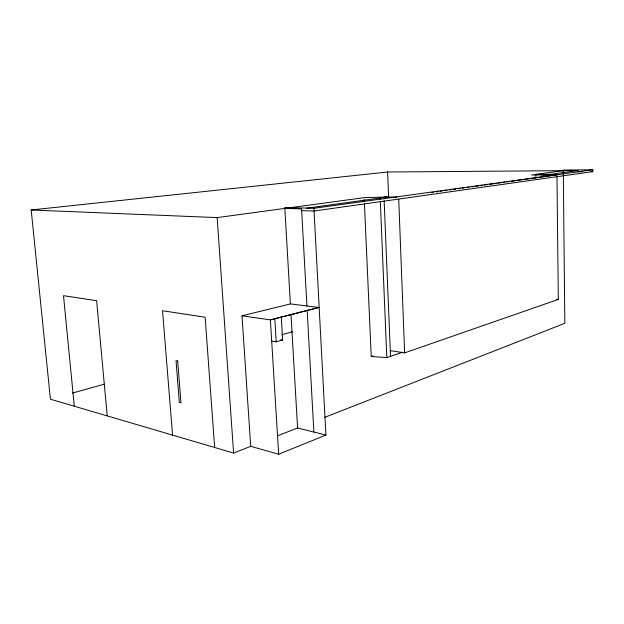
<?xml version="1.0" encoding="UTF-8"?>
<svg xmlns="http://www.w3.org/2000/svg" width="624" height="624" viewBox="0 0 624 624"><rect width="100%" height="100%" fill="white"/><g stroke="black" fill="none" stroke-linecap="round" stroke-linejoin="round"><path stroke-width="0.94" d="M582.543 171.717L577.879 171.748L577.871 170.555L387.59 172.006L31.2 209.984L50.427 399.204L233.587 453.047L250.708 446.339L278.671 454.217L325.931 435.061L313.903 208.299L592.792 169.783L592.8 171.647L314.051 211.021L301.665 210.647M277.75 435.747L297.586 427.986L325.931 435.061M324.761 417.339L564.837 323.318L563.285 170.024L592.792 169.783M390.289 350.618L404.625 352.888L558.332 299.419L556.951 175.82M364.439 203.471L371.218 356.483L386.81 357.638L402.464 352.225M371.218 356.483L373.058 355.859M271.424 341.047L276.229 341.843L282.664 340.01L281.276 316.696M72.556 393.042L104.364 384.181M281.432 334.838L292.664 331.703M318.614 307.437L270.379 319.901L242.011 315.799L250.708 446.339M242.011 315.799L290.386 303.896L319.168 307.507L270.379 319.901L278.671 454.217M431.465 192.543L433.391 192.27M436.285 191.864L438.22 191.591M440.146 191.318L442.081 191.045M444.974 190.64L446.909 190.367M449.803 189.961L451.729 189.688M453.664 189.415L455.59 189.142M458.484 188.729L460.418 188.464M462.345 188.191L464.279 187.918M467.173 187.504L469.108 187.231M472.001 186.826L473.928 186.553M475.862 186.28L478.756 185.874M480.691 185.601L482.617 185.328M484.552 185.055L487.445 184.649M489.372 184.376L496.135 183.425M498.061 183.152L500.955 182.738M502.889 182.465L504.816 182.2M506.75 181.927L509.644 181.514M511.571 181.241L523.154 179.611M525.088 179.338L556.936 174.845L541.063 174.751L542.459 174.502M306.384 208.229L387.309 197.005L364.182 197.66L217.16 217.597L31.2 209.984M577.871 170.555L546.624 174.892L531.656 174.954L563.293 170.664M590.936 171.655L592.8 171.647M535.938 178.253L535.883 174.385L550.805 174.307M396.817 197.145L384.002 196.95L384.08 198.892M535.883 174.385L546.008 174.572L543.605 174.899L543.629 176.842M313.903 208.299L284.794 207.488L290.386 303.896M284.848 208.416L301.571 208.9L306.922 305.971M556.468 299.239L558.332 299.419M280.745 339.698L282.664 340.01M74.287 406.216L63.508 295.667L96.634 300.706L107.203 415.896M172.552 435.107L162.544 310.744L205.14 317.226L214.656 447.486M217.16 217.597L233.587 453.047M274.802 318.49L276.229 341.843M291.002 314.558L297.586 427.986M307.187 310.822L313.872 432.05M364.268 199.602L364.354 201.536M384.158 200.842L390.523 356.359M380.156 197.48L380.234 199.423M380.32 201.365L386.81 357.638M387.59 172.006L388.596 197.2M398.72 199.118L404.625 352.888M177.684 360.992L176.03 360.649L179.322 402.457L180.968 402.878L177.684 360.992"/></g></svg>
